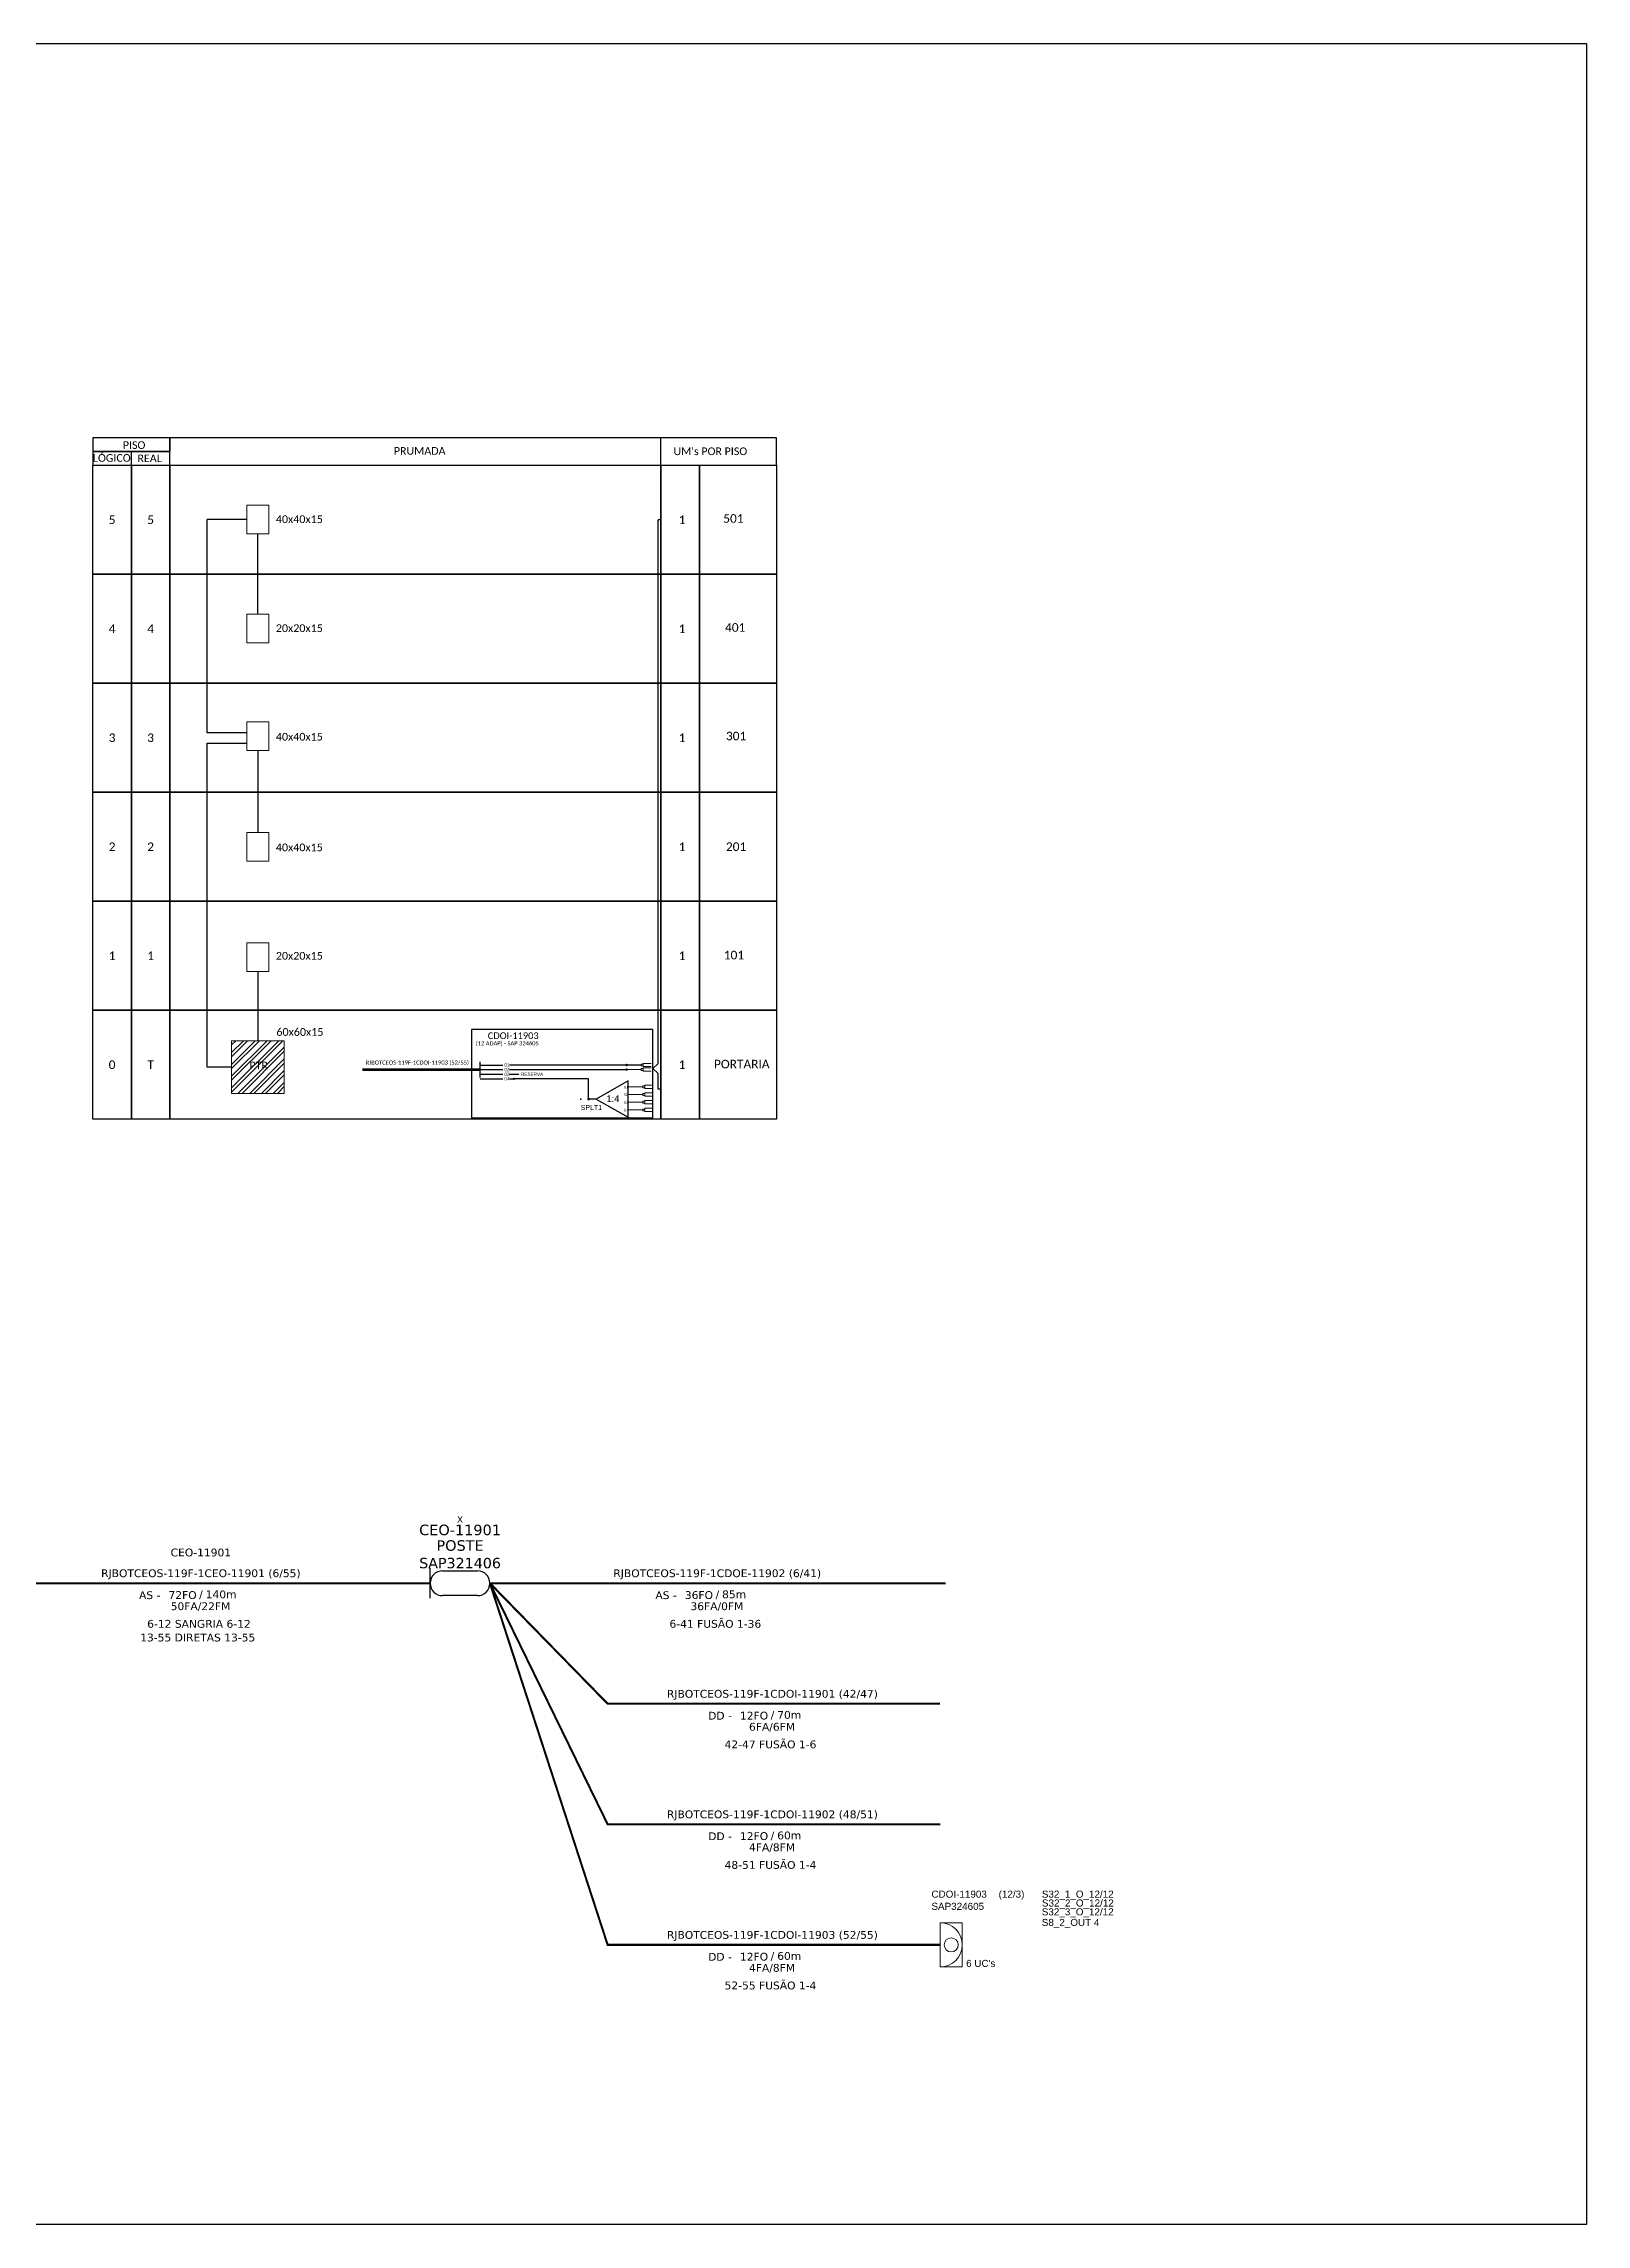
# Model space of a CAD drawing. Header units: metres. Extents: x 1371954 to 1372880, y 14917771 to 14918427.
# Drawn here: x 1372417 to 1372880, y 14917771 to 14918427 of the extents above; entities that cross this region are included whole.
import ezdxf
from ezdxf.enums import TextEntityAlignment as Align

# ---------------------------------------------------------------- set-up
doc = ezdxf.new("R2010")
doc.units = ezdxf.units.M
doc.header["$LTSCALE"] = 0.1
doc.header["$MEASUREMENT"] = 0
doc.layers.add("20.0-LEGENDA DOS CDO'S", color=1, linetype='Continuous', lineweight=0)
doc.layers.add('40.1-ETIQUETAS', color=1, linetype='Continuous', lineweight=20)
for name, color, linetype in [('20.1-CDO_INTERIOR', 1, 'Continuous'), ('20.4-CEO', 1, 'Continuous'), ('20.5-CABO AÉREO', 1, 'FENCELINE1'), ('20.5-CABO EM DUTO', 1, 'Continuous')]:
    doc.layers.add(name, color=color, linetype=linetype)
doc.styles.add('ARIAL', font='arial.ttf')
doc.styles.add('siredit', font='verdana.ttf')
doc.styles.add('WMF-Calibri0', font='CALIBRI.TTF')
doc.linetypes.add('FENCELINE1', pattern='A,0.25,-0.1,[133,ltypeshp.shx,S=0.1,R=0,X=-0.1,Y=0],-0.1,1', length=1.45)

# ---------------------------------------------------------------- blocks, each defined once
blk = doc.blocks.new('SPLITTER_')
blk.add_point((0, 0))
at = {"style": 'ARIAL', "flags": 4}
blk.add_attdef('SPLT', (0, -3.26), '', height=1.5, dxfattribs=at)

msp = doc.modelspace()

# ---------------------------------------------------------------- hatches: boundary and pattern name
h = msp.add_hatch(color=3)
h.dxf.hatch_style = 1
edge = h.paths.add_edge_path()
edge.add_arc((1372592.19, 14918119.72), 0.205, 0, 360)
h = msp.add_hatch(color=3)
h.dxf.hatch_style = 1
edge = h.paths.add_edge_path()
edge.add_arc((1372592.19, 14918118.33), 0.205, 0, 360)
h = msp.add_hatch(color=3)
h.dxf.hatch_style = 1
edge = h.paths.add_edge_path()
edge.add_arc((1372558.37, 14918115.57), 0.205, 0, 360)
h = msp.add_hatch(color=3)
h.dxf.hatch_style = 1
edge = h.paths.add_edge_path()
edge.add_arc((1372580.78, 14918109.48), 0.256, 0, 360)
at = {"layer": 'Defpoints'}
h = msp.add_hatch(dxfattribs=at)
h.set_pattern_fill('STEEL', color=1, scale=20, style=0)
h.set_pattern_definition([(45, (0, 0), (-1.76776695297, 1.76776695297), []), (45, (0, 1.25), (-1.76776695297, 1.76776695297), [])])
h.paths.add_polyline_path([(1372473.57, 14918127), (1372489.37, 14918127), (1372489.37, 14918111.19), (1372473.57, 14918111.19)])

# ---------------------------------------------------------------- linework, layer by layer
at = {"color": 0}
for p, q in [((1372466.21, 14918219.51), (1372466.21, 14918283.64)), ((1372478.16, 14918283.64), (1372466.21, 14918283.64)), ((1372478.16, 14918219.51), (1372466.21, 14918219.51)), ((1372481.47, 14918214.2), (1372481.47, 14918189.61))]:
    msp.add_line(p, q, dxfattribs=at)
at = {"color": 3}
for p, q in [((1372466.21, 14918216.37), (1372478.16, 14918216.37)), ((1372466.26, 14918184.2), (1372466.21, 14918216.37)), ((1372466.26, 14918119.09), (1372466.26, 14918184.2)), ((1372473.57, 14918119.09), (1372466.26, 14918119.09))]:
    msp.add_line(p, q, dxfattribs=at)
at = {"color": 1}
for p, q in [((1372600.05, 14918130.39), (1372545.55, 14918130.39)), ((1372545.55, 14918130.39), (1372545.55, 14918103.81)), ((1372600.05, 14918103.81), (1372600.05, 14918130.39)), ((1372583, 14918109.48), (1372581.03, 14918109.48)), ((1372545.55, 14918103.81), (1372600.05, 14918103.81))]:
    msp.add_line(p, q, dxfattribs=at)
for points in [[(1371953.78, 14918426.59), (1372880.42, 14918426.59), (1372880.42, 14917771.39), (1371953.78, 14917771.39)], [(1372431.87, 14918299.9), (1372443.44, 14918299.9), (1372443.44, 14918267.15), (1372431.87, 14918267.15)], [(1372443.44, 14918299.9), (1372455.02, 14918299.9), (1372455.02, 14918267.15), (1372443.44, 14918267.15)], [(1372455.02, 14918299.9), (1372602.46, 14918299.9), (1372602.46, 14918267.15), (1372455.02, 14918267.15)], [(1372602.46, 14918299.9), (1372614.03, 14918299.9), (1372614.03, 14918267.15), (1372602.46, 14918267.15)], [(1372614.03, 14918299.9), (1372637.18, 14918299.9), (1372637.18, 14918267.15), (1372614.03, 14918267.15)], [(1372431.87, 14918267.15), (1372443.44, 14918267.15), (1372443.44, 14918234.41), (1372431.87, 14918234.41)], [(1372443.44, 14918267.15), (1372455.02, 14918267.15), (1372455.02, 14918234.41), (1372443.44, 14918234.41)], [(1372455.02, 14918267.15), (1372602.46, 14918267.15), (1372602.46, 14918234.41), (1372455.02, 14918234.41)], [(1372602.46, 14918267.15), (1372614.03, 14918267.15), (1372614.03, 14918234.41), (1372602.46, 14918234.41)], [(1372614.03, 14918267.15), (1372637.18, 14918267.15), (1372637.18, 14918234.41), (1372614.03, 14918234.41)], [(1372431.87, 14918234.41), (1372443.44, 14918234.41), (1372443.44, 14918201.67), (1372431.87, 14918201.67)], [(1372443.44, 14918234.41), (1372455.02, 14918234.41), (1372455.02, 14918201.67), (1372443.44, 14918201.67)], [(1372455.02, 14918234.41), (1372602.46, 14918234.41), (1372602.46, 14918201.67), (1372455.02, 14918201.67)], [(1372602.46, 14918234.41), (1372614.03, 14918234.41), (1372614.03, 14918201.67), (1372602.46, 14918201.67)], [(1372614.03, 14918234.41), (1372637.18, 14918234.41), (1372637.18, 14918201.67), (1372614.03, 14918201.67)], [(1372431.87, 14918201.67), (1372443.44, 14918201.67), (1372443.44, 14918168.92), (1372431.87, 14918168.92)], [(1372443.44, 14918201.67), (1372455.02, 14918201.67), (1372455.02, 14918168.92), (1372443.44, 14918168.92)], [(1372455.02, 14918201.67), (1372602.46, 14918201.67), (1372602.46, 14918168.92), (1372455.02, 14918168.92)], [(1372602.46, 14918201.67), (1372614.03, 14918201.67), (1372614.03, 14918168.92), (1372602.46, 14918168.92)], [(1372614.03, 14918201.67), (1372637.18, 14918201.67), (1372637.18, 14918168.92), (1372614.03, 14918168.92)], [(1372431.87, 14918168.92), (1372443.44, 14918168.92), (1372443.44, 14918136.18), (1372431.87, 14918136.18)], [(1372443.44, 14918168.92), (1372455.02, 14918168.92), (1372455.02, 14918136.18), (1372443.44, 14918136.18)], [(1372455.02, 14918168.92), (1372602.46, 14918168.92), (1372602.46, 14918136.18), (1372455.02, 14918136.18)], [(1372602.46, 14918168.92), (1372614.03, 14918168.92), (1372614.03, 14918136.18), (1372602.46, 14918136.18)], [(1372614.03, 14918168.92), (1372637.18, 14918168.92), (1372637.18, 14918136.18), (1372614.03, 14918136.18)], [(1372431.87, 14918136.18), (1372443.44, 14918136.18), (1372443.44, 14918103.44), (1372431.87, 14918103.44)], [(1372443.44, 14918136.18), (1372455.02, 14918136.18), (1372455.02, 14918103.44), (1372443.44, 14918103.44)], [(1372455.02, 14918136.18), (1372602.46, 14918136.18), (1372602.46, 14918103.44), (1372455.02, 14918103.44)], [(1372602.46, 14918136.18), (1372614.03, 14918136.18), (1372614.03, 14918103.44), (1372602.46, 14918103.44)], [(1372614.03, 14918136.18), (1372637.18, 14918136.18), (1372637.18, 14918103.44), (1372614.03, 14918103.44)]]:
    msp.add_lwpolyline(points, close=True)
at = {"color": 0}
for points in [[(1372431.87, 14918304.01), (1372455.02, 14918304.01), (1372455.02, 14918308.12), (1372431.87, 14918308.12)], [(1372431.87, 14918299.9), (1372455.02, 14918299.9), (1372455.02, 14918304.01), (1372431.87, 14918304.01)]]:
    msp.add_lwpolyline(points, close=True, dxfattribs=at)
for points in [[(1372455.02, 14918299.9), (1372637.18, 14918299.9), (1372637.18, 14918308.12), (1372455.02, 14918308.12), (1372455.02, 14918308.12), (1372455.02, 14918304.01)], [(1372602.44, 14918299.9), (1372602.44, 14918308.12)], [(1372443.44, 14918299.9), (1372443.44, 14918304.01)], [(1372548.16, 14918116.94), (1372555.01, 14918116.94)], [(1372557.03, 14918116.94), (1372559.8, 14918116.94), (1372559.8, 14918116.94)]]:
    msp.add_lwpolyline(points)
at = {"color": 0, "lineweight": 0}
for points in [[(1372478.16, 14918287.95), (1372484.78, 14918287.95), (1372484.78, 14918279.33), (1372478.16, 14918279.33)], [(1372478.16, 14918255.21), (1372484.78, 14918255.21), (1372484.78, 14918246.59), (1372478.16, 14918246.59)], [(1372478.16, 14918222.82), (1372484.78, 14918222.82), (1372484.78, 14918214.2), (1372478.16, 14918214.2)], [(1372478.16, 14918189.61), (1372484.78, 14918189.61), (1372484.78, 14918180.99), (1372478.16, 14918180.99)], [(1372478.16, 14918156.4), (1372484.78, 14918156.4), (1372484.78, 14918147.78), (1372478.16, 14918147.78)], [(1372473.57, 14918127), (1372489.37, 14918127), (1372489.37, 14918111.19), (1372473.57, 14918111.19)]]:
    msp.add_lwpolyline(points, close=True, dxfattribs=at)
at = {"color": 3}
for points in [[(1372602.46, 14918283.53), (1372601.62, 14918283.53)], [(1372601.62, 14918244.32), (1372601.62, 14918283.53)], [(1372601.62, 14918214.39), (1372601.62, 14918244.32)], [(1372601.62, 14918212.79), (1372601.62, 14918214.39)], [(1372601.62, 14918152.55), (1372601.62, 14918152.55), (1372601.62, 14918212.79)], [(1372601.62, 14918113.83), (1372601.62, 14918117.18), (1372600.05, 14918118.69), (1372601.62, 14918120.19), (1372601.62, 14918152.55)], [(1372548.2, 14918119.72), (1372555.01, 14918119.72), (1372555.01, 14918119.72)], [(1372596.57, 14918119.72), (1372557.03, 14918119.72)], [(1372601.62, 14918120.19), (1372601.62, 14918121.1)], [(1372602.46, 14918112.48), (1372601.62, 14918112.48), (1372601.62, 14918117.18)]]:
    msp.add_lwpolyline(points, dxfattribs=at)
at = {"color": 1, "const_width": 0.8}
msp.add_lwpolyline([(1372512.79, 14918118.33), (1372548.16, 14918118.33)], dxfattribs=at)
at = {"color": 1}
for points in [[(1372548.16, 14918116), (1372548.16, 14918120.63)], [(1372592.67, 14918114.92), (1372583, 14918109.48), (1372592.67, 14918104.03), (1372592.67, 14918114.92)]]:
    msp.add_lwpolyline(points, dxfattribs=at)
at = {"color": 2}
for points in [[(1372548.16, 14918118.33), (1372555.01, 14918118.33)], [(1372557.03, 14918118.33), (1372592.19, 14918118.33)]]:
    msp.add_lwpolyline(points, dxfattribs=at)
at = {"color": 3, "lineweight": 0}
for points in [[(1372592.19, 14918119.72), (1372596.57, 14918119.72)], [(1372596.57, 14918118.33), (1372592.19, 14918118.33)], [(1372597.15, 14918120.22), (1372597.15, 14918119.23)], [(1372597.15, 14918120.22), (1372599.56, 14918120.22)], [(1372597.15, 14918119.23), (1372599.56, 14918119.23)], [(1372597.15, 14918118.83), (1372597.15, 14918117.84)], [(1372597.15, 14918118.83), (1372599.56, 14918118.83)], [(1372597.15, 14918117.84), (1372599.56, 14918117.84)], [(1372592.67, 14918113.13), (1372597.05, 14918113.13)], [(1372597.62, 14918113.62), (1372597.62, 14918112.64)], [(1372597.62, 14918113.62), (1372600.04, 14918113.62)], [(1372597.62, 14918112.64), (1372600.04, 14918112.64)], [(1372597.62, 14918111.32), (1372597.62, 14918110.33)], [(1372597.62, 14918111.32), (1372600.04, 14918111.32)], [(1372592.67, 14918110.83), (1372597.05, 14918110.83)], [(1372592.67, 14918108.52), (1372597.05, 14918108.52)], [(1372592.67, 14918106.21), (1372597.05, 14918106.21)], [(1372597.62, 14918110.33), (1372600.04, 14918110.33)], [(1372597.62, 14918109.01), (1372597.62, 14918108.03)], [(1372597.62, 14918109.01), (1372600.04, 14918109.01)], [(1372597.62, 14918108.03), (1372600.04, 14918108.03)], [(1372597.62, 14918106.71), (1372597.62, 14918105.72)], [(1372597.62, 14918106.71), (1372600.04, 14918106.71)], [(1372597.62, 14918105.72), (1372600.04, 14918105.72)]]:
    msp.add_lwpolyline(points, dxfattribs=at)
for points in [[(1372596.57, 14918120.01), (1372597.15, 14918120.01), (1372597.15, 14918119.44), (1372596.57, 14918119.44)], [(1372596.57, 14918118.62), (1372597.15, 14918118.62), (1372597.15, 14918118.05), (1372596.57, 14918118.05)], [(1372597.05, 14918113.42), (1372597.62, 14918113.42), (1372597.62, 14918112.84), (1372597.05, 14918112.84)], [(1372597.05, 14918111.11), (1372597.62, 14918111.11), (1372597.62, 14918110.54), (1372597.05, 14918110.54)], [(1372597.05, 14918108.81), (1372597.62, 14918108.81), (1372597.62, 14918108.23), (1372597.05, 14918108.23)], [(1372597.05, 14918106.5), (1372597.62, 14918106.5), (1372597.62, 14918105.93), (1372597.05, 14918105.93)]]:
    msp.add_lwpolyline(points, close=True, dxfattribs=at)
at = {"color": 5}
for points in [[(1372548.16, 14918115.57), (1372555.01, 14918115.57)], [(1372557.03, 14918115.57), (1372558.37, 14918115.57), (1372558.37, 14918115.57)], [(1372567.56, 14918115.57), (1372558.37, 14918115.57)], [(1372580.78, 14918115.57), (1372567.56, 14918115.57)], [(1372580.78, 14918109.48), (1372580.78, 14918115.57)]]:
    msp.add_lwpolyline(points, dxfattribs=at)
at = {"color": 3}
for centre, radius in [((1372592.19, 14918119.72), 0.205), ((1372592.19, 14918118.33), 0.205), ((1372558.37, 14918115.57), 0.205), ((1372580.78, 14918109.48), 0.256)]:
    msp.add_circle(centre, radius, dxfattribs=at)
at = {"layer": '20.1-CDO_INTERIOR', "color": 1, "lineweight": 18}
msp.add_lwpolyline([(1372692.99, 14917848.74), (1372692.99, 14917862), (1372686.36, 14917862), (1372686.36, 14917848.74)], close=True, dxfattribs=at)
msp.add_circle((1372689.67, 14917855.37), 2.12, dxfattribs=at)
msp.add_arc((1372686.36, 14917855.37), 6.63, 270, 90, dxfattribs=at)
at = {"layer": '20.4-CEO', "color": 5}
for p, q in [((1372536.92, 14917967.75), (1372547.4, 14917967.75)), ((1372547.4, 14917960.29), (1372536.92, 14917960.29))]:
    msp.add_line(p, q, dxfattribs=at)
msp.add_lwpolyline([(1372533.19, 14917959.52), (1372533.19, 14917968.52)], dxfattribs=at)
for centre, start, end in [((1372536.92, 14917964.02), 90, 270), ((1372547.4, 14917964.02), 270, 90)]:
    msp.add_arc(centre, 3.73, start, end, dxfattribs=at)
at = {"layer": '20.5-CABO AÉREO', "color": 0, "linetype": 'FENCELINE1', "ltscale": 0.06, "const_width": 0.624}
for points in [[(1372369.46, 14917964.02), (1372533.19, 14917964.02)], [(1372551.13, 14917964.02), (1372551.13, 14917964.02), (1372687.96, 14917964.02)]]:
    msp.add_lwpolyline(points, dxfattribs=at)
at = {"layer": '20.5-CABO EM DUTO', "color": 0, "linetype": 'ByBlock'}
for points in [[(1372686.35, 14917927.8, 0.624, 0.624, 0), (1372586.49, 14917927.8, 0.624, 0.624, 0), (1372551.13, 14917964.02, 0, 0, 0)], [(1372686.36, 14917891.59, 0.624, 0.624, 0), (1372586.49, 14917891.59, 0.624, 0.624, 0), (1372586.49, 14917891.59, 0.624, 0.624, 0), (1372551.13, 14917964.02, 0, 0, 0)]]:
    msp.add_lwpolyline(points, format="xyseb", dxfattribs=at)
at = {"layer": '20.5-CABO EM DUTO', "color": 1, "linetype": 'ByBlock'}
msp.add_lwpolyline([(1372686.35, 14917855.37, 0.624, 0.624, 0), (1372586.49, 14917855.37, 0.624, 0.624, 0), (1372551.13, 14917964.02, 0, 0, 0)], format="xyseb", dxfattribs=at)
at = {"layer": 'Defpoints'}
for points in [[(1372481.47, 14918255.21), (1372481.47, 14918279.33)], [(1372481.47, 14918147.78), (1372481.47, 14918127)]]:
    msp.add_lwpolyline(points, dxfattribs=at)

# ---------------------------------------------------------------- block references
ref = msp.add_blockref('SPLITTER_', (1372578.4, 14918109.48))
ref.add_attrib('SPLT', 'SPLT1', (1372578.4, 14918106.21), dxfattribs={"height": 1.5, "style": 'ARIAL'})

# ---------------------------------------------------------------- texts
at = {"color": 0, "style": 'WMF-Calibri0'}
for s, p in [('  LÓGICO', (1372430.29, 14918300.96)), ('     PISO', (1372436.83, 14918304.82)), ('    REAL', (1372442.05, 14918300.84)), ('PRUMADA', (1372522.27, 14918303.08)), ("UM's POR PISO", (1372606.27, 14918302.96))]:
    msp.add_text(s, height=2.3, dxfattribs=at).set_placement(p)
at = {"style": 'WMF-Calibri0'}
for s, p in [('40x40x15', (1372486.84, 14918282.55)), ('20x20x15', (1372486.84, 14918249.8)), ('40x40x15', (1372486.84, 14918217.19)), ('40x40x15', (1372486.84, 14918183.94)), ('20x20x15', (1372486.84, 14918151.37)), ('60x60x15', (1372487.01, 14918128.49)), ('PTR', (1372478.88, 14918118.41))]:
    msp.add_text(s, height=2.317, dxfattribs=at).set_placement(p)
at = {"color": 7, "linetype": 'Continuous', "style": 'WMF-Calibri0'}
for s, p in [('501', (1372621.2, 14918282.64)), ('401', (1372621.74, 14918249.89)), ('301', (1372622.01, 14918217.28)), ('201', (1372622.01, 14918184.03)), ('101', (1372621.37, 14918151.46)), ('PORTARIA', (1372618.41, 14918118.71))]:
    msp.add_text(s, height=2.575, dxfattribs=at).set_placement(p)
at = {"color": 1, "style": 'WMF-Calibri0'}
msp.add_text('(12 ADAP) - SAP 324605', height=1.25, dxfattribs=at).set_placement((1372556.34, 14918125.6), align=Align.CENTER)
at = {"color": 1}
for s, height, style, p in [('CDOI-11903', 2, 'WMF-Calibri0', (1372550.49, 14918127.52)), ('RJBOTCEOS-119F-1CDOI-11903 (52/55)', 1.248, 'WMF-Calibri0', (1372513.81, 14918119.82)), ('S1', 0.75, 'ARIAL', (1372591.3, 14918112.69)), ('S2', 0.75, 'ARIAL', (1372591.3, 14918110.45)), ('1:4', 2, 'ARIAL', (1372586.13, 14918108.62)), ('S3', 0.75, 'ARIAL', (1372591.3, 14918108.08)), ('S4', 0.75, 'ARIAL', (1372591.3, 14918105.8))]:
    msp.add_text(s, height=height, dxfattribs=dict(at, style=style)).set_placement(p)
at = {"style": 'ARIAL'}
for s, p in [('02', (1372556.24, 14918118.33)), ('01', (1372556.26, 14918119.72)), ('03', (1372556.24, 14918116.94)), ('04', (1372556.24, 14918115.57)), ('RESERVA', (1372563.79, 14918116.94))]:
    msp.add_text(s, height=1, dxfattribs=at).set_placement(p, align=Align.MIDDLE_CENTER)
at = {"color": 7, "linetype": 'Continuous', "style": 'WMF-Calibri0', "flags": 12}
for tag, p in [('5', (1372437.66, 14918283.53)), ('5', (1372449.23, 14918283.53)), ('1', (1372608.83, 14918283.53)), ('4', (1372437.66, 14918250.78)), ('4', (1372449.23, 14918250.78)), ('1', (1372608.83, 14918250.78)), ('3', (1372437.66, 14918218.04)), ('3', (1372449.23, 14918218.04)), ('1', (1372608.83, 14918218.04)), ('2', (1372437.66, 14918185.29)), ('2', (1372449.23, 14918185.29)), ('1', (1372608.83, 14918185.29)), ('1', (1372437.66, 14918152.55)), ('1', (1372449.23, 14918152.55)), ('1', (1372608.83, 14918152.55)), ('0', (1372437.66, 14918119.81)), ('T', (1372449.23, 14918119.81)), ('1', (1372608.83, 14918119.81))]:
    msp.add_attdef(tag, text='XX', height=2.575, dxfattribs=at).set_placement(p, align=Align.MIDDLE_CENTER)
at = {"layer": "20.0-LEGENDA DOS CDO'S", "color": 1, "style": 'ARIAL'}
for s, height, p in [('CDOI-11903', 2.122, (1372683.72, 14917869.55)), ('S32_1_O_12/12', 2.1216, (1372716.88, 14917869.55)), ('S32_2_O_12/12', 2.1216, (1372716.91, 14917866.89)), ('SAP324605', 2.122, (1372683.72, 14917865.89)), ('S32_3_O_12/12', 2.1216, (1372716.87, 14917864.24)), ('S8_2_OUT 4', 2.122, (1372716.87, 14917861.05)), ("6 UC's", 2.122, (1372694.15, 14917848.74))]:
    msp.add_text(s, height=height, dxfattribs=at).set_placement(p)
msp.add_text('(12/3)', height=2.122, dxfattribs=at).set_placement((1372707.78, 14917869.55), align=Align.CENTER)
at = {"layer": '20.4-CEO', "color": 5, "style": 'siredit'}
for s, height, p in [('CEO-11901', 3.163, (1372542.16, 14917980.04)), ('X', 1.87, (1372542.16, 14917983.16)), ('POSTE', 3.163, (1372542.16, 14917975.36)), ('SAP321406', 3.12, (1372542.16, 14917970.09))]:
    msp.add_text(s, height=height, rotation=0, dxfattribs=at).set_placement(p, align=Align.MIDDLE_CENTER)
at = {"layer": '40.1-ETIQUETAS', "color": 0, "style": 'siredit'}
for s, p in [('CEO-11901', (1372464.32, 14917973.26)), ('RJBOTCEOS-119F-1CEO-11901 (6/55)', (1372464.32, 14917967.02)), ('RJBOTCEOS-119F-1CDOE-11902 (6/41)', (1372619.4, 14917967.02)), ('50FA/22FM', (1372464.21, 14917957.11)), ('36FA/0FM', (1372619.29, 14917957.11)), ('RJBOTCEOS-119F-1CDOI-11901 (42/47)', (1372635.96, 14917930.8)), ('6FA/6FM', (1372635.85, 14917920.89)), ('RJBOTCEOS-119F-1CDOI-11902 (48/51)', (1372635.96, 14917894.58)), ('4FA/8FM', (1372635.85, 14917884.68))]:
    msp.add_text(s, height=2.34, dxfattribs=at).set_placement(p, align=Align.MIDDLE_CENTER)
for s, p in [('AS -', (1372452.16, 14917960.43)), ('72FO', (1372463.05, 14917960.47)), ('/', (1372464.89, 14917960.68)), ('AS -', (1372607.24, 14917960.43)), ('36FO', (1372618.13, 14917960.47)), ('/', (1372619.98, 14917960.68)), ('DD -', (1372623.79, 14917924.22)), ('12FO', (1372634.68, 14917924.25)), ('/', (1372636.53, 14917924.47)), ('DD -', (1372623.8, 14917888)), ('12FO', (1372634.69, 14917888.04)), ('/', (1372636.53, 14917888.25))]:
    msp.add_text(s, height=2.34, dxfattribs=at).set_placement(p, align=Align.MIDDLE_RIGHT)
for s, p in [('140m', (1372465.77, 14917960.68)), ('85m', (1372620.85, 14917960.68)), ('70m', (1372637.41, 14917924.47)), ('60m', (1372637.41, 14917888.25))]:
    msp.add_text(s, height=2.34, dxfattribs=at).set_placement(p, align=Align.MIDDLE_LEFT)
msp.add_text('13-55 DIRETAS 13-55', height=2.34, dxfattribs=at).set_placement((1372446.1, 14917946.54))
for s, p in [('6-12 SANGRIA 6-12', (1372463.75, 14917950.65)), ('6-41 FUSÃO 1-36', (1372618.83, 14917950.65)), ('42-47 FUSÃO 1-6', (1372635.39, 14917914.43)), ('48-51 FUSÃO 1-4', (1372635.39, 14917878.22))]:
    msp.add_text(s, height=2.34, dxfattribs=at).set_placement(p, align=Align.CENTER)
at = {"layer": '40.1-ETIQUETAS', "color": 1, "style": 'siredit'}
for s, p in [('RJBOTCEOS-119F-1CDOI-11903 (52/55)', (1372635.96, 14917858.37)), ('4FA/8FM', (1372635.85, 14917848.46))]:
    msp.add_text(s, height=2.34, dxfattribs=at).set_placement(p, align=Align.MIDDLE_CENTER)
for s, p in [('DD -', (1372623.79, 14917851.78)), ('12FO', (1372634.68, 14917851.82)), ('/', (1372636.53, 14917852.04))]:
    msp.add_text(s, height=2.34, dxfattribs=at).set_placement(p, align=Align.MIDDLE_RIGHT)
msp.add_text('60m', height=2.34, dxfattribs=at).set_placement((1372637.41, 14917852.04), align=Align.MIDDLE_LEFT)
msp.add_text('52-55 FUSÃO 1-4', height=2.34, dxfattribs=at).set_placement((1372635.39, 14917842), align=Align.CENTER)

doc.saveas('drawing.dxf')
